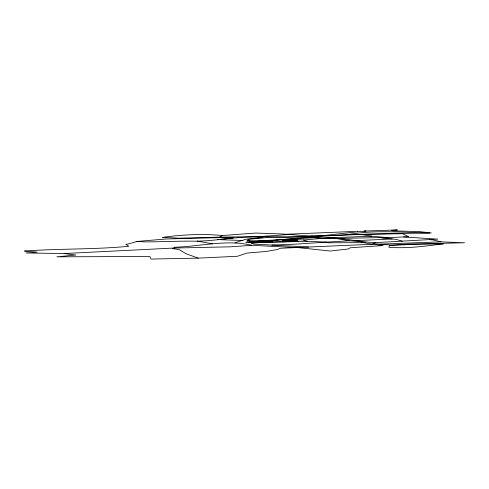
<?xml version="1.0" encoding="UTF-8"?>
<svg xmlns="http://www.w3.org/2000/svg" width="489" height="489" viewBox="0 0 489 489"><rect width="100%" height="100%" fill="white"/><g stroke="black" fill="none" stroke-linecap="round" stroke-linejoin="round"><path stroke-width="0.73" d="M263.968 242.275L248.369 242.367M264.017 240.79L261.095 240.943M263.082 241.835L263.119 241.138M174.506 248.039L174.561 247.226C200.074 246.615 226.438 239.182 251.749 245.313L298.339 247.642L330.295 251.034L348.315 248.987L350.375 247.752L383.162 245.545L368.48 243.65L360.051 241.609L349.427 240.784L334.824 238.271L322.306 238.369L304.042 236.945L269.518 237.293L248.944 239.28L246.902 240.49L256.676 241.016L312.801 237.788M260.661 241.896L260.625 242.251L272.33 241.963L272.287 241.609L251.468 242.122L251.664 241.419L272.196 240.912L272.153 240.57L260.765 240.851L260.729 241.193M222.507 235.527C202.489 233.675 182.415 234.592 162.531 237.391L178.876 238.186L219.64 237.128L222.507 235.527L255.613 233.045L282.569 233.999L312.887 236.211L372.826 233.876L431.316 232.972L419.165 231.572L392.471 230.857L391.695 230.374L397.361 229.94L364.097 231.071L365.949 231.12L357.459 231.768M249.531 240.527L245.833 242.471L251.242 242.727M234.995 242.819L246.028 239.194L263.051 237.416C239.708 235.417 216.847 241.346 193.491 241.175C176.657 240.906 159.769 242.043 142.886 241.859C136.816 240.05 131.639 243.907 125.807 244.329L128.815 246.285C94.102 249.622 59.206 248.528 24.45 251.04L37.072 252.11L25.978 252.978L64.132 253.54L173.583 248.057L230.056 246.835L251.749 245.313M382.661 237.96L403.584 236.951L437.832 239.139L375.485 242.63L372.807 243.601L391.127 245.044L407.771 244.103L464.55 242.782L441.066 241.841L380.185 244.109M173.583 248.057L172.232 248.528L179.163 249.579L185.924 253.687L198.204 258.137L237.391 256.273L247.177 253.021L266.047 251.493L277.428 249.476L280.319 248.271L372.966 244.225M346.004 234.72L356.065 233.381C380.466 230.093 405.143 232.685 429.648 232.996M217.727 239.555L232.733 238.045L233.351 237.293L166.126 238.993L136.144 241.511M307.654 237.293L276.132 240.032M291.462 239.255L303.449 239.989L322.306 238.369M219.64 237.128L259.286 236.627L289.036 234.494M349.427 240.784L326.67 242.104L307.667 241.34L250.93 242.74L251.725 243.161L261.963 242.465M312.887 236.211L286.511 237.055L259.286 236.627M403.584 236.951L408.743 236.713L402.429 233.693L347.979 234.799L308.651 236.829L323.645 238.125C341.102 237.037 358.082 242.067 375.485 242.63M355.124 240.674L392.233 238.968L396.322 239.439L402.404 241.211M286.75 234.237L351.224 231.56L357.722 231.749L321.175 235.845L322.746 235.655L310.588 236.046M322.581 238.051L371.793 236.199L388.156 237.703M251.725 243.161L253.522 244.121L271.847 245.056L294.904 244.2L326.67 242.104L328.046 242.776L365.32 242.654M285.82 240.233L297.226 239.952M289.977 240.227L282.275 240.417L282.092 239.879M285.961 240.57L297.44 240.288M286.102 240.912L297.66 240.631M286.242 241.26L297.887 240.973M291.438 241.303L282.74 241.81M339.733 238.381L379.348 237.611L392.233 238.968M198.204 258.137L150.979 259.06L149.836 256.462L56.858 256.835L75.874 255.013L64.132 253.54M220.887 239.738L242.917 240.49M308.62 247.055L271.847 245.056M283.388 239.812L290.918 240.288L291.585 241.59M429.275 239.628L433.058 239.946L441.066 241.841M360.723 234.451L371.793 236.199M197.318 241.083L212.434 243.809M303.449 239.989L307.667 241.34M389.519 245.6L388.871 247.257C407.08 248.754 425.344 246.156 443.389 243.864L410.198 244.451L389.519 245.6M249.855 241.511L248.265 242.361L293.357 241.548L292.495 239.977L286.951 239.628L249.855 241.511M297.012 239.622L285.686 239.897L286.389 241.615L298.113 241.328L297.012 239.622"/></g></svg>
